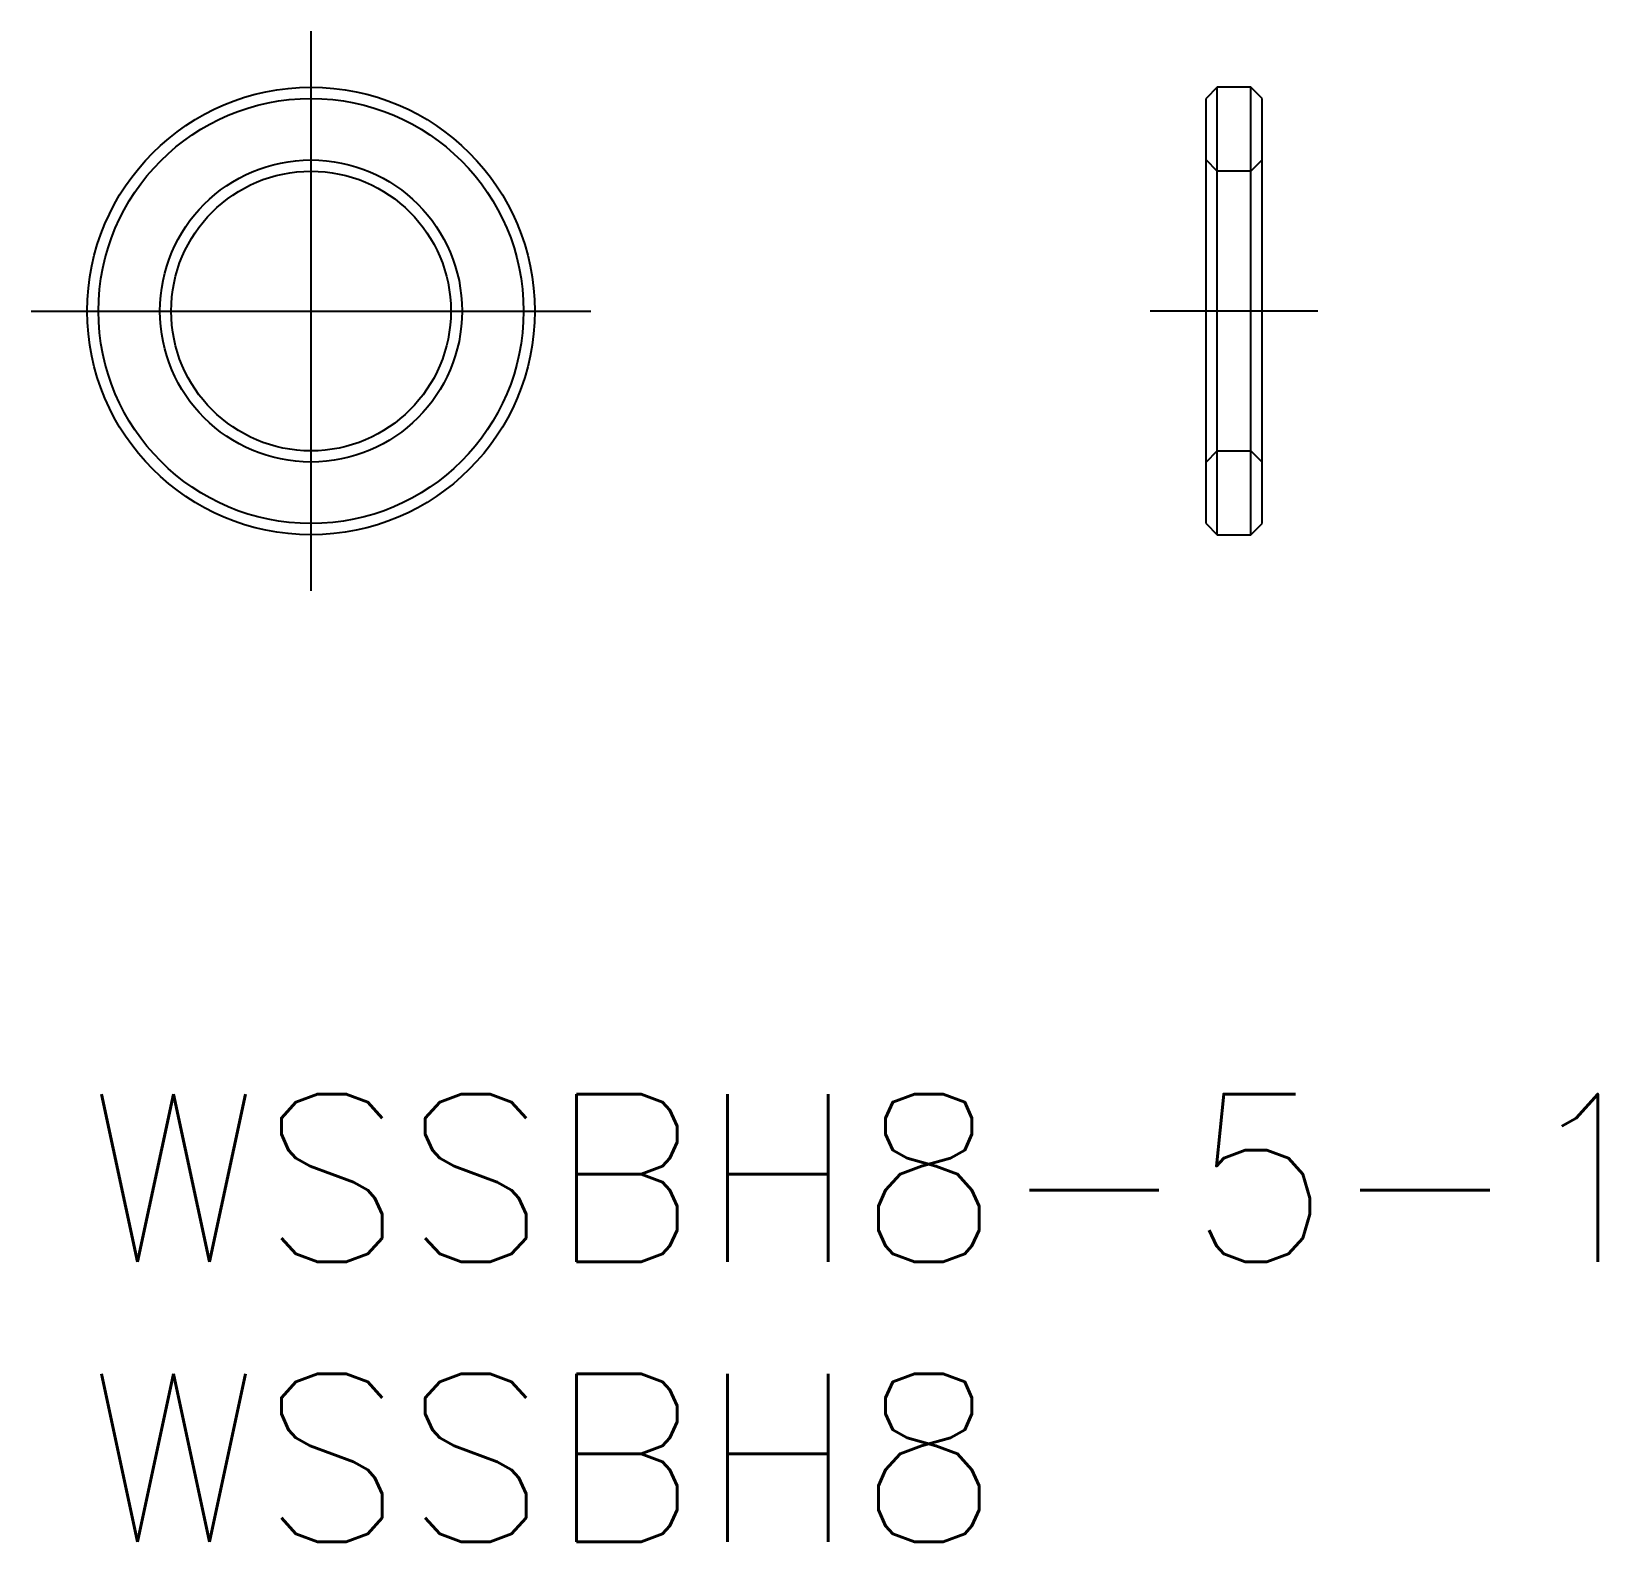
# Model space of a CAD drawing. Extents: x -1 to 27, y -8 to 19.
import ezdxf

# ---------------------------------------------------------------- set-up
doc = ezdxf.new("R2010")
doc.units = 0
doc.header["$LTSCALE"] = 0.5
doc.linetypes.add('CENTER', pattern=[50.8, 31.75, -6.35, 6.35, -6.35])
doc.linetypes.add('DASHED', pattern=[19.05, 12.7, -6.35])
for name, color, linetype in [('MSM_CENTER', 1, 'CENTER'), ('MSM_CONTINUOUS', 7, 'CONTINUOUS'), ('MSM_DASHED', 4, 'DASHED'), ('MSM_PART_NUMBER', 7, 'CONTINUOUS')]:
    doc.layers.add(name, color=color, linetype=linetype)
doc.styles.get("Standard").update_dxf_attribs({"font": 'txt.shx', "height": 1, "bigfont": 'bigfont.shx'})

# ---------------------------------------------------------------- blocks, each defined once
blk = doc.blocks.new('*U12')
at = {"layer": 'MSM_PART_NUMBER'}
blk.add_text('WSSBH8-5-1', height=3, dxfattribs=at).set_placement((0, -3))
blk = doc.blocks.new('*U13')
at = {"layer": 'MSM_PART_NUMBER'}
blk.add_text('WSSBH8', height=3, dxfattribs=at).set_placement((0, -8))

msp = doc.modelspace()

# ---------------------------------------------------------------- linework, layer by layer
at = {"layer": 'MSM_CENTER'}
for p, q in [((4, 9), (4, 19)), ((-1, 14), (9, 14)), ((22, 14), (19, 14))]:
    msp.add_line(p, q, dxfattribs=at)
at = {"layer": 'MSM_CONTINUOUS'}
for p, q in [((20.2, 18), (20, 17.8)), ((20.2, 10), (20.2, 18)), ((20.8, 18), (20.2, 18)), ((21, 17.8), (20.8, 18)), ((20.8, 10), (20.8, 18)), ((20, 10.2), (20, 17.8)), ((21, 10.2), (21, 17.8)), ((20, 10.2), (20.2, 10)), ((20.8, 10), (21, 10.2)), ((20.2, 10), (20.8, 10))]:
    msp.add_line(p, q, dxfattribs=at)
for radius in [4, 3.8, 2.7, 2.5]:
    msp.add_circle((4, 14), radius, dxfattribs=at)
at = {"layer": 'MSM_DASHED'}
for p, q in [((20.2, 16.5), (20, 16.7)), ((21, 16.7), (20.8, 16.5)), ((20.8, 16.5), (20.2, 16.5)), ((20, 11.3), (20.2, 11.5)), ((20.2, 11.5), (20.8, 11.5)), ((20.8, 11.5), (21, 11.3))]:
    msp.add_line(p, q, dxfattribs=at)

# ---------------------------------------------------------------- block references
at = {"layer": 'MSM_CONTINUOUS'}
for name in ['*U12', '*U13']:
    msp.add_blockref(name, (0, 0), dxfattribs=at)

doc.saveas('drawing.dxf')
